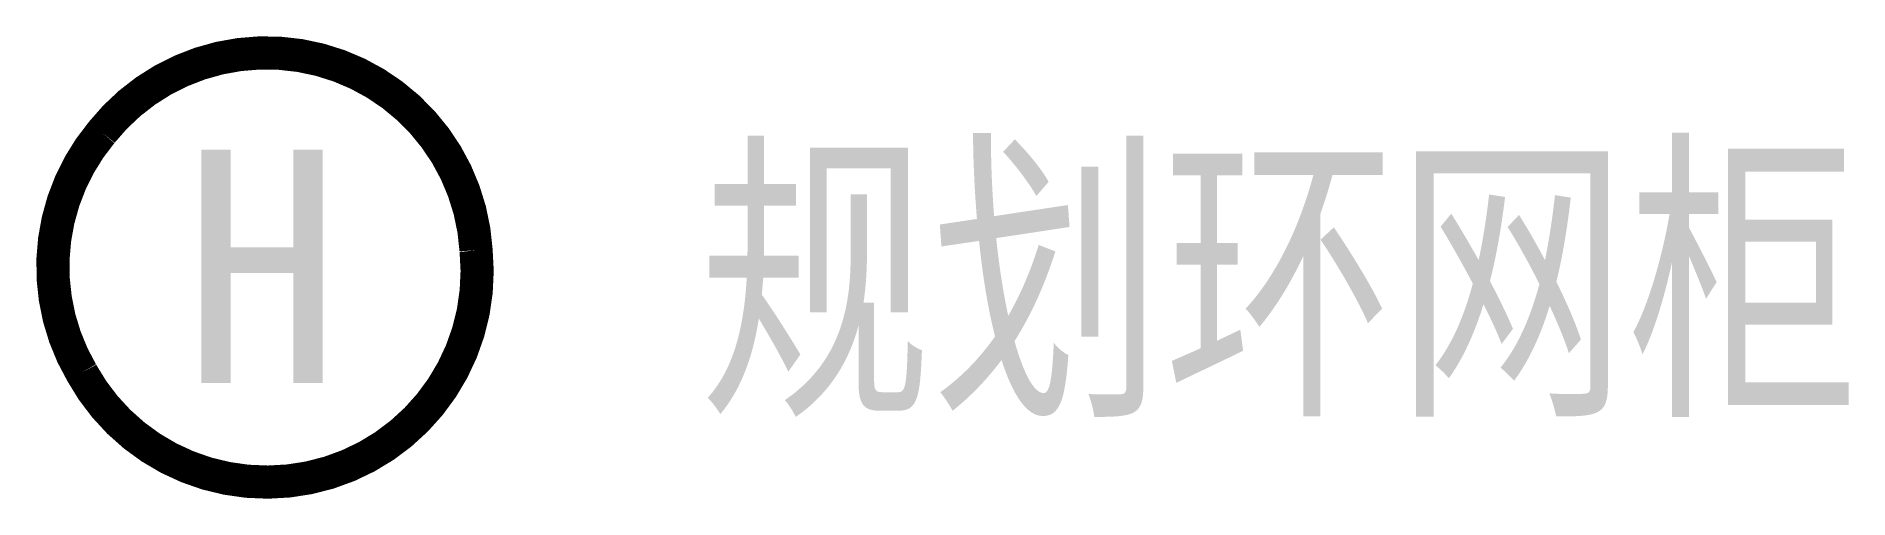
# Model space of a CAD drawing. Header units: millimetres. Extents: x -3.6 to 24.4, y -3.6 to 3.5.
import ezdxf

# ---------------------------------------------------------------- set-up
doc = ezdxf.new("R2010")
doc.units = ezdxf.units.MM
doc.linetypes.add('CONTINOUS', pattern=[0])
doc.layers.add('设施图块', color=7, linetype='Continuous')
doc.styles.add('HT', font='SIMHEI.TTF')
doc.styles.add('设施块标注', font='SIMFANG.TTF', dxfattribs={"width": 0.75})

msp = doc.modelspace()

# ---------------------------------------------------------------- linework, layer by layer
at = {"layer": '设施图块', "color": 6, "const_width": 0.512}
msp.add_lwpolyline([(-2.541, 2.014, -0.688337), (3.236, 0.195, -0.817323), (-2.85, -1.693, -0.317257), (-2.541, 2.014, 1151.700502)], format="xyb", dxfattribs=at)

# ---------------------------------------------------------------- texts
at = {"layer": '设施图块', "color": 6, "style": 'HT'}
msp.add_text('H', height=3.6, dxfattribs=at).set_placement((-1.293, -1.851, 0.64))
at = {"layer": '设施图块', "linetype": 'CONTINOUS', "style": '设施块标注', "width": 0.75}
msp.add_attdef('规划环网柜', (6.682, -1.999), '规划环网柜', height=3.5, dxfattribs=at)

doc.saveas('drawing.dxf')
